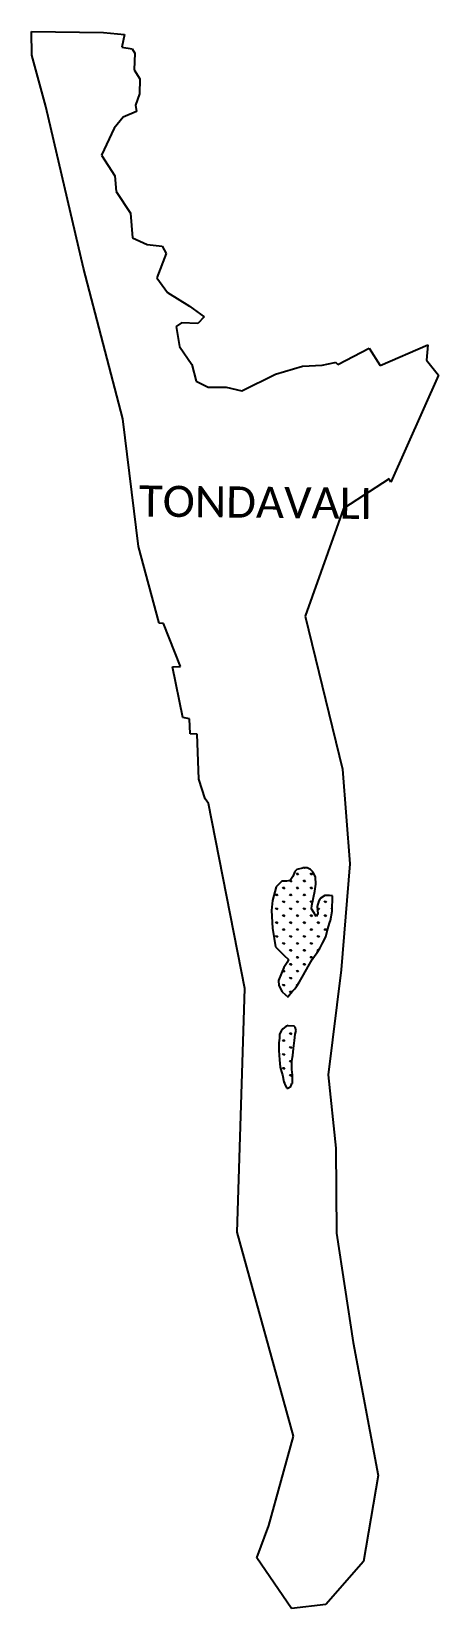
# Model space of a CAD drawing. Header units: metres. Extents: x 333981 to 336087, y 1779321 to 1787486.
import ezdxf

# ---------------------------------------------------------------- set-up
doc = ezdxf.new("R2010")
doc.units = ezdxf.units.M
doc.layers.add('MANGROOVES', color=112, linetype='Continuous')
doc.layers.add('VILLAGE NAME', color=250, linetype='Continuous')
doc.styles.add('MtXpl_Calibri', font='calibri.ttf')

msp = doc.modelspace()

# ---------------------------------------------------------------- linework, layer by layer
at = {"color": 3}
for p, q in [((333981.4, 1787485.7), (334353.8, 1787480.5)), ((333982.7, 1787362.8), (333981.4, 1787485.7)), ((334353.8, 1787480.5), (334462.6, 1787470.5)), ((334462.6, 1787470.5), (334448.9, 1787404.7)), ((334056, 1787098.4), (333982.7, 1787362.8)), ((334448.9, 1787404.7), (334501.9, 1787396.4)), ((334501.9, 1787396.4), (334516.3, 1787373.5)), ((334516.3, 1787373.5), (334512.5, 1787287.3)), ((334512.5, 1787287.3), (334542.5, 1787241.3)), ((334542.5, 1787241.3), (334539.5, 1787163.2)), ((334539.5, 1787163.2), (334520.2, 1787104.1)), ((334249.4, 1786259.8), (334056, 1787098.4)), ((334455.1, 1787041.6), (334409, 1786985.4)), ((334523.9, 1787071.9), (334455.1, 1787041.6)), ((334520.2, 1787104.1), (334523.9, 1787071.9)), ((334409, 1786985.4), (334342.7, 1786846.2)), ((334342.7, 1786846.2), (334413.3, 1786739.1)), ((334413.3, 1786739.1), (334418.7, 1786657.6)), ((334418.7, 1786657.6), (334493.1, 1786545.2)), ((334493.1, 1786545.2), (334503.9, 1786417.4)), ((334503.9, 1786417.4), (334579.7, 1786384)), ((334579.7, 1786384), (334657.3, 1786374.4)), ((334677.6, 1786336.9), (334629.1, 1786209.8)), ((334657.3, 1786374.4), (334677.6, 1786336.9)), ((334453.4, 1785479.8), (334249.4, 1786259.8)), ((334629.1, 1786209.8), (334685.6, 1786134.9)), ((334685.6, 1786134.9), (334798.2, 1786064.6)), ((334798.2, 1786064.6), (334874, 1786008.9)), ((334758.3, 1785977.9), (334729.2, 1785958.3)), ((334842.9, 1785973.5), (334758.3, 1785977.9)), ((334874, 1786008.9), (334842.9, 1785973.5)), ((334729.2, 1785958.3), (334747, 1785855.7)), ((334747, 1785855.7), (334810.8, 1785761.5)), ((335567.1, 1785761.1), (335728.6, 1785846)), ((335728.6, 1785846), (335785.8, 1785757.4)), ((335785.8, 1785757.4), (336033, 1785863)), ((336033, 1785863), (336026, 1785783.6)), ((334810.8, 1785761.5), (334833.8, 1785675.8)), ((335243.3, 1785711), (335383.4, 1785753.1)), ((335383.4, 1785753.1), (335486, 1785758.1)), ((335486, 1785758.1), (335551.6, 1785772.9)), ((335551.6, 1785772.9), (335553.8, 1785773.4)), ((335553.8, 1785773.4), (335567.1, 1785761.1)), ((336026, 1785783.6), (336087.5, 1785706.7)), ((334833.8, 1785675.8), (334895.9, 1785643.7)), ((335070.5, 1785625.5), (335243.3, 1785711)), ((336087.5, 1785706.7), (335840.3, 1785152)), ((334895.9, 1785643.7), (334988.6, 1785644.7)), ((334988.6, 1785644.7), (335070.5, 1785625.5)), ((334534.3, 1784820.3), (334453.4, 1785479.8)), ((335831.6, 1785169.1), (335596.8, 1785016.6)), ((335840.3, 1785152), (335831.6, 1785169.1)), ((335596.8, 1785016.6), (335398.4, 1784458.4)), ((334642.1, 1784421.9), (334534.3, 1784820.3)), ((335398.4, 1784458.4), (335590.1, 1783666.3)), ((334664.1, 1784420.4), (334642.1, 1784421.9)), ((334752.5, 1784198.7), (334664.1, 1784420.4)), ((334710.7, 1784196.7), (334752.5, 1784198.7)), ((334763.6, 1783934.9), (334710.7, 1784196.7)), ((334799, 1783927.5), (334763.6, 1783934.9)), ((334802.7, 1783849.4), (334799, 1783927.5)), ((334839, 1783848.1), (334802.7, 1783849.4)), ((334847.3, 1783615.1), (334839, 1783848.1)), ((334880.6, 1783512.9), (334847.3, 1783615.1)), ((335590.1, 1783666.3), (335628.8, 1783176)), ((334897.1, 1783489.6), (334880.6, 1783512.9)), ((335086, 1782531), (334897.1, 1783489.6)), ((335628.8, 1783176), (335584.6, 1782628.5)), ((335584.6, 1782628.5), (335516.8, 1782084.4)), ((335045.4, 1781270.1), (335086, 1782531)), ((335516.8, 1782084.4), (335557, 1781704.4)), ((335557, 1781704.4), (335559.1, 1781264.8)), ((335336.9, 1780212.5), (335045.4, 1781270.1)), ((335559.1, 1781264.8), (335646.1, 1780698.1)), ((335646.1, 1780698.1), (335776.1, 1780009.4)), ((335209.5, 1779751.1), (335336.9, 1780212.5)), ((335776.1, 1780009.4), (335700, 1779564.2)), ((335147.3, 1779583.9), (335209.5, 1779751.1)), ((335327.2, 1779321.3), (335147.3, 1779583.9)), ((335700, 1779564.2), (335504.1, 1779342.4)), ((335504.1, 1779342.4), (335327.2, 1779321.3))]:
    msp.add_line(p, q, dxfattribs=at)
at = {"layer": 'MANGROOVES'}
for p, q in [((335343.6, 1783136.1), (335333.8, 1783110.8)), ((335355.4, 1783148.5), (335343.6, 1783136.1)), ((335355.4, 1783148.5), (335384.7, 1783156.6)), ((335407.6, 1783156.4), (335384.7, 1783156.6)), ((335425.5, 1783147.9), (335407.6, 1783156.4)), ((335439.1, 1783133.7), (335425.5, 1783147.9)), ((335450.6, 1783107.3), (335439.1, 1783133.7)), ((335248.2, 1783057.7), (335228.5, 1782987.2)), ((335276.1, 1783087), (335248.2, 1783057.7)), ((335301.1, 1783086), (335276.1, 1783087)), ((335319.9, 1783090.9), (335301.1, 1783086)), ((335333.8, 1783110.8), (335319.9, 1783090.9)), ((335431.5, 1782960.5), (335447.9, 1783035.2)), ((335447.9, 1783035.2), (335453.6, 1783071.4)), ((335453.6, 1783071.4), (335450.6, 1783107.3)), ((335228.5, 1782987.2), (335223.7, 1782935.2)), ((335430.1, 1782943.9), (335431.5, 1782960.5)), ((335469.2, 1782985.2), (335459.8, 1782955.7)), ((335459.8, 1782955.7), (335462.4, 1782916.9)), ((335475.6, 1782996.9), (335469.2, 1782985.2)), ((335499.8, 1783012.8), (335475.6, 1782996.9)), ((335523.7, 1783012.7), (335499.8, 1783012.8)), ((335538.3, 1783010.2), (335523.7, 1783012.7)), ((335537.7, 1782932), (335538.3, 1783010.2)), ((335223.7, 1782935.2), (335229, 1782843.6)), ((335442.4, 1782923.8), (335430.1, 1782943.9)), ((335454.4, 1782903.7), (335442.4, 1782923.8)), ((335462.4, 1782916.9), (335454.4, 1782903.7)), ((335512.6, 1782835.1), (335525.1, 1782875.4)), ((335525.1, 1782875.4), (335529.2, 1782883.5)), ((335529.2, 1782883.5), (335537.7, 1782932)), ((335229, 1782843.6), (335244.8, 1782746.3)), ((335487.8, 1782766.4), (335504.2, 1782798.7)), ((335504.2, 1782798.7), (335512.6, 1782835.1)), ((335244.8, 1782746.3), (335288.9, 1782701.3)), ((335446.7, 1782697.9), (335459.1, 1782718.1)), ((335459.1, 1782718.1), (335475.4, 1782742.2)), ((335475.4, 1782742.2), (335487.8, 1782766.4)), ((335287.2, 1782640.2), (335275, 1782609.7)), ((335304.8, 1782666), (335287.2, 1782640.2)), ((335288.9, 1782701.3), (335310.9, 1782680.5)), ((335310.9, 1782680.5), (335304.8, 1782666)), ((335389.3, 1782601.3), (335413.9, 1782645.6)), ((335413.9, 1782645.6), (335434.5, 1782681.9)), ((335434.5, 1782681.9), (335446.7, 1782697.9)), ((335275, 1782609.7), (335260.1, 1782571.9)), ((335260.1, 1782571.9), (335260.5, 1782545.9)), ((335260.5, 1782545.9), (335278.9, 1782513.2)), ((335352.4, 1782540.8), (335368.8, 1782565)), ((335368.8, 1782565), (335389.3, 1782601.3)), ((335278.9, 1782513.2), (335309.2, 1782486.5)), ((335309.2, 1782486.5), (335315.6, 1782496.6)), ((335315.6, 1782496.6), (335331.9, 1782516.7)), ((335331.9, 1782516.7), (335344.2, 1782528.8)), ((335344.2, 1782528.8), (335352.4, 1782540.8)), ((335273.6, 1782310.7), (335265.4, 1782294.6)), ((335281.8, 1782322.8), (335273.6, 1782310.7)), ((335298.1, 1782334.8), (335281.8, 1782322.8)), ((335310.2, 1782338.8), (335298.1, 1782334.8)), ((335310.2, 1782338.8), (335338.6, 1782338.5)), ((335346.6, 1782330.4), (335338.6, 1782338.5)), ((335346.3, 1782293.9), (335350.5, 1782314.1)), ((335350.5, 1782314.1), (335346.6, 1782330.4)), ((335260.9, 1782250.1), (335260.6, 1782209.6)), ((335265.2, 1782274.3), (335260.9, 1782250.1)), ((335265.4, 1782294.6), (335265.2, 1782274.3)), ((335333.3, 1782184.7), (335337.6, 1782221.1)), ((335337.6, 1782221.1), (335342, 1782261.6)), ((335342, 1782261.6), (335346.3, 1782293.9)), ((335260.6, 1782209.6), (335264.3, 1782161)), ((335264.3, 1782161), (335268, 1782124.5)), ((335328.6, 1782111.9), (335329, 1782156.4)), ((335329, 1782156.4), (335333.3, 1782184.7)), ((335268, 1782124.5), (335275.9, 1782100.2)), ((335275.9, 1782100.2), (335279.8, 1782084)), ((335279.8, 1782084), (335287.6, 1782047.5)), ((335332.4, 1782083.5), (335328.6, 1782111.9)), ((335332.1, 1782039), (335332.3, 1782063.3)), ((335332.3, 1782063.3), (335332.4, 1782083.5)), ((335287.6, 1782047.5), (335295.5, 1782027.1)), ((335295.5, 1782027.1), (335303.5, 1782014.9)), ((335303.5, 1782014.9), (335307.6, 1782014.9)), ((335307.6, 1782014.9), (335323.8, 1782022.9)), ((335323.8, 1782022.9), (335328, 1782039)), ((335328, 1782039), (335332.1, 1782039))]:
    msp.add_line(p, q, dxfattribs=at)
at = {"layer": 'MANGROOVES', "linetype": 'Continuous'}
for p, q in [((335358.7, 1783119.7), (335351.9, 1783126.4)), ((335358.7, 1783119.7), (335358.7, 1783129.2)), ((335358.7, 1783119.7), (335365.4, 1783126.4)), ((335394.6, 1783155.6), (335393.7, 1783156.5)), ((335394.6, 1783155.6), (335394.6, 1783156.5)), ((335394.6, 1783155.6), (335395.5, 1783156.5)), ((335430.5, 1783119.7), (335423.8, 1783126.4)), ((335430.5, 1783119.7), (335430.5, 1783129.2)), ((335430.5, 1783119.7), (335437.3, 1783126.4)), ((335286.8, 1783047.8), (335280.1, 1783054.5)), ((335286.8, 1783047.8), (335286.8, 1783057.3)), ((335286.8, 1783047.8), (335293.6, 1783054.5)), ((335322.8, 1783083.7), (335316.5, 1783090)), ((335322.8, 1783083.7), (335322.8, 1783093.3)), ((335322.8, 1783083.7), (335329.5, 1783090.5)), ((335358.7, 1783047.8), (335351.9, 1783054.5)), ((335358.7, 1783047.8), (335358.7, 1783057.3)), ((335358.7, 1783047.8), (335365.4, 1783054.5)), ((335394.6, 1783083.7), (335387.9, 1783090.5)), ((335394.6, 1783083.7), (335394.6, 1783093.3)), ((335394.6, 1783083.7), (335401.3, 1783090.5)), ((335430.5, 1783047.8), (335423.8, 1783054.5)), ((335430.5, 1783047.8), (335430.5, 1783057.3)), ((335430.5, 1783047.8), (335437.3, 1783054.5)), ((335250.9, 1783011.9), (335244.2, 1783018.6)), ((335250.9, 1783011.9), (335250.9, 1783021.4)), ((335250.9, 1783011.9), (335257.7, 1783018.6)), ((335286.8, 1782976), (335280.1, 1782982.7)), ((335286.8, 1782976), (335286.8, 1782985.5)), ((335286.8, 1782976), (335293.6, 1782982.7)), ((335322.8, 1783011.9), (335316, 1783018.6)), ((335322.8, 1783011.9), (335322.8, 1783021.4)), ((335322.8, 1783011.9), (335329.5, 1783018.6)), ((335358.7, 1782976), (335351.9, 1782982.7)), ((335358.7, 1782976), (335358.7, 1782985.5)), ((335358.7, 1782976), (335365.4, 1782982.7)), ((335394.6, 1783011.9), (335387.9, 1783018.6)), ((335394.6, 1783011.9), (335394.6, 1783021.4)), ((335394.6, 1783011.9), (335401.3, 1783018.6)), ((335430.5, 1782976), (335423.8, 1782982.7)), ((335430.5, 1782976), (335430.5, 1782985.5)), ((335430.5, 1782976), (335436.1, 1782981.6)), ((335502.4, 1782976), (335495.6, 1782982.7)), ((335502.4, 1782976), (335502.4, 1782985.5)), ((335502.4, 1782976), (335509.1, 1782982.7)), ((335250.9, 1782940.1), (335244.2, 1782946.8)), ((335250.9, 1782868.2), (335244.2, 1782874.9)), ((335250.9, 1782940.1), (335250.9, 1782949.6)), ((335250.9, 1782940.1), (335257.7, 1782946.8)), ((335250.9, 1782868.2), (335250.9, 1782877.7)), ((335250.9, 1782868.2), (335257.7, 1782874.9)), ((335286.8, 1782904.1), (335280.1, 1782910.9)), ((335286.8, 1782904.1), (335286.8, 1782913.7)), ((335286.8, 1782904.1), (335293.6, 1782910.9)), ((335322.8, 1782940.1), (335316, 1782946.8)), ((335322.8, 1782868.2), (335316, 1782874.9)), ((335322.8, 1782940.1), (335322.8, 1782949.6)), ((335322.8, 1782940.1), (335329.5, 1782946.8)), ((335322.8, 1782868.2), (335322.8, 1782877.7)), ((335322.8, 1782868.2), (335329.5, 1782874.9)), ((335358.7, 1782904.1), (335351.9, 1782910.9)), ((335358.7, 1782904.1), (335358.7, 1782913.7)), ((335358.7, 1782904.1), (335365.4, 1782910.9)), ((335394.6, 1782940.1), (335387.9, 1782946.8)), ((335394.6, 1782868.2), (335387.9, 1782874.9)), ((335394.6, 1782940.1), (335394.6, 1782949.6)), ((335394.6, 1782940.1), (335401.3, 1782946.8)), ((335394.6, 1782868.2), (335394.6, 1782877.7)), ((335394.6, 1782868.2), (335401.3, 1782874.9)), ((335430.5, 1782904.1), (335423.8, 1782910.9)), ((335430.5, 1782904.1), (335430.5, 1782913.7)), ((335430.5, 1782904.1), (335437.3, 1782910.9)), ((335466.4, 1782868.2), (335459.7, 1782874.9)), ((335466.4, 1782940.1), (335460.5, 1782946)), ((335466.4, 1782940.1), (335466.4, 1782949.6)), ((335466.4, 1782940.1), (335473.2, 1782946.8)), ((335466.4, 1782868.2), (335466.4, 1782877.7)), ((335466.4, 1782868.2), (335473.2, 1782874.9)), ((335502.4, 1782904.1), (335495.6, 1782910.9)), ((335502.4, 1782904.1), (335502.4, 1782913.7)), ((335502.4, 1782904.1), (335509.1, 1782910.9)), ((335537.8, 1782940.6), (335531.6, 1782946.8)), ((335250.9, 1782796.4), (335244.2, 1782803.1)), ((335250.9, 1782796.4), (335250.9, 1782805.9)), ((335250.9, 1782796.4), (335257.7, 1782803.1)), ((335286.8, 1782832.3), (335280.1, 1782839)), ((335286.8, 1782832.3), (335286.8, 1782841.8)), ((335286.8, 1782832.3), (335293.6, 1782839)), ((335322.8, 1782796.4), (335316, 1782803.1)), ((335322.8, 1782796.4), (335322.8, 1782805.9)), ((335322.8, 1782796.4), (335329.5, 1782803.1)), ((335358.7, 1782832.3), (335351.9, 1782839)), ((335358.7, 1782832.3), (335358.7, 1782841.8)), ((335358.7, 1782832.3), (335365.4, 1782839)), ((335394.6, 1782796.4), (335387.9, 1782803.1)), ((335394.6, 1782796.4), (335394.6, 1782805.9)), ((335394.6, 1782796.4), (335401.3, 1782803.1)), ((335430.5, 1782832.3), (335423.8, 1782839)), ((335430.5, 1782832.3), (335430.5, 1782841.8)), ((335430.5, 1782832.3), (335437.3, 1782839)), ((335466.4, 1782796.4), (335459.7, 1782803.1)), ((335466.4, 1782796.4), (335466.4, 1782805.9)), ((335466.4, 1782796.4), (335473.2, 1782803.1)), ((335502.4, 1782832.3), (335495.6, 1782839)), ((335502.4, 1782832.3), (335502.4, 1782841.8)), ((335502.4, 1782832.3), (335509.1, 1782839)), ((335286.8, 1782760.4), (335280.1, 1782767.2)), ((335286.8, 1782760.4), (335286.8, 1782770)), ((335286.8, 1782760.4), (335293.6, 1782767.2)), ((335322.8, 1782724.5), (335316, 1782731.3)), ((335322.8, 1782724.5), (335322.8, 1782734)), ((335322.8, 1782724.5), (335329.5, 1782731.3)), ((335358.7, 1782760.4), (335351.9, 1782767.2)), ((335358.7, 1782760.4), (335358.7, 1782770)), ((335358.7, 1782760.4), (335365.4, 1782767.2)), ((335394.6, 1782724.5), (335387.9, 1782731.3)), ((335394.6, 1782724.5), (335394.6, 1782734)), ((335394.6, 1782724.5), (335401.3, 1782731.3)), ((335430.5, 1782760.4), (335423.8, 1782767.2)), ((335430.5, 1782760.4), (335430.5, 1782770)), ((335430.5, 1782760.4), (335437.3, 1782767.2)), ((335464.6, 1782726.3), (335459.7, 1782731.3)), ((335466.4, 1782729), (335466.4, 1782734)), ((335322.8, 1782652.7), (335316, 1782659.4)), ((335322.8, 1782652.7), (335322.8, 1782662.2)), ((335322.8, 1782652.7), (335329.5, 1782659.4)), ((335358.7, 1782688.6), (335351.9, 1782695.3)), ((335358.7, 1782688.6), (335358.7, 1782698.1)), ((335358.7, 1782688.6), (335365.4, 1782695.3)), ((335394.6, 1782652.7), (335387.9, 1782659.4)), ((335394.6, 1782652.7), (335394.6, 1782662.2)), ((335394.6, 1782652.7), (335401.3, 1782659.4)), ((335430.5, 1782688.6), (335423.8, 1782695.3)), ((335430.5, 1782688.6), (335430.5, 1782698.1)), ((335430.5, 1782688.6), (335437.3, 1782695.3)), ((335286.8, 1782544.9), (335280.1, 1782551.7)), ((335286.8, 1782616.8), (335280.4, 1782623.2)), ((335286.8, 1782616.8), (335286.8, 1782626.3)), ((335286.8, 1782616.8), (335293.6, 1782623.5)), ((335286.8, 1782544.9), (335286.8, 1782554.4)), ((335286.8, 1782544.9), (335293.6, 1782551.7)), ((335322.8, 1782580.8), (335316, 1782587.6)), ((335322.8, 1782580.8), (335322.8, 1782590.4)), ((335322.8, 1782580.8), (335329.5, 1782587.6)), ((335358.7, 1782616.8), (335351.9, 1782623.5)), ((335356.6, 1782547), (335351.9, 1782551.7)), ((335358.7, 1782616.8), (335358.7, 1782626.3)), ((335358.7, 1782616.8), (335365.4, 1782623.5)), ((335358.7, 1782550.1), (335358.7, 1782554.4)), ((335322.8, 1782509), (335316, 1782515.7)), ((335322.8, 1782509), (335322.8, 1782518.5)), ((335322.8, 1782509), (335329.5, 1782515.7)), ((335322.8, 1782293.5), (335316, 1782300.2)), ((335322.8, 1782293.5), (335322.8, 1782303)), ((335322.8, 1782293.5), (335329.5, 1782300.2)), ((335286.8, 1782257.6), (335280.1, 1782264.3)), ((335286.8, 1782257.6), (335286.8, 1782267.1)), ((335286.8, 1782257.6), (335293.6, 1782264.3)), ((335322.8, 1782221.6), (335316, 1782228.4)), ((335322.8, 1782221.6), (335322.8, 1782231.2)), ((335322.8, 1782221.6), (335329.5, 1782228.4)), ((335286.8, 1782185.7), (335280.1, 1782192.4)), ((335286.8, 1782185.7), (335286.8, 1782195.2)), ((335286.8, 1782185.7), (335293.6, 1782192.4)), ((335322.8, 1782149.8), (335316, 1782156.5)), ((335322.8, 1782149.8), (335322.8, 1782159.3)), ((335322.8, 1782149.8), (335329, 1782156)), ((335286.8, 1782113.9), (335280.1, 1782120.6)), ((335286.8, 1782113.9), (335286.8, 1782123.4)), ((335286.8, 1782113.9), (335293.6, 1782120.6)), ((335322.8, 1782077.9), (335316, 1782084.7)), ((335322.8, 1782077.9), (335322.8, 1782087.5)), ((335322.8, 1782077.9), (335329.5, 1782084.7)), ((335286.8, 1782051.1), (335286.8, 1782051.5)), ((335288.9, 1782044.1), (335293.6, 1782048.8))]:
    msp.add_line(p, q, dxfattribs=at)

# ---------------------------------------------------------------- texts
at = {"layer": 'VILLAGE NAME', "style": 'MtXpl_Calibri'}
msp.add_text('TONDAVALI', height=161.11, rotation=359.37415, dxfattribs=at).set_placement((334537.1, 1784974.8))

doc.saveas('drawing.dxf')
